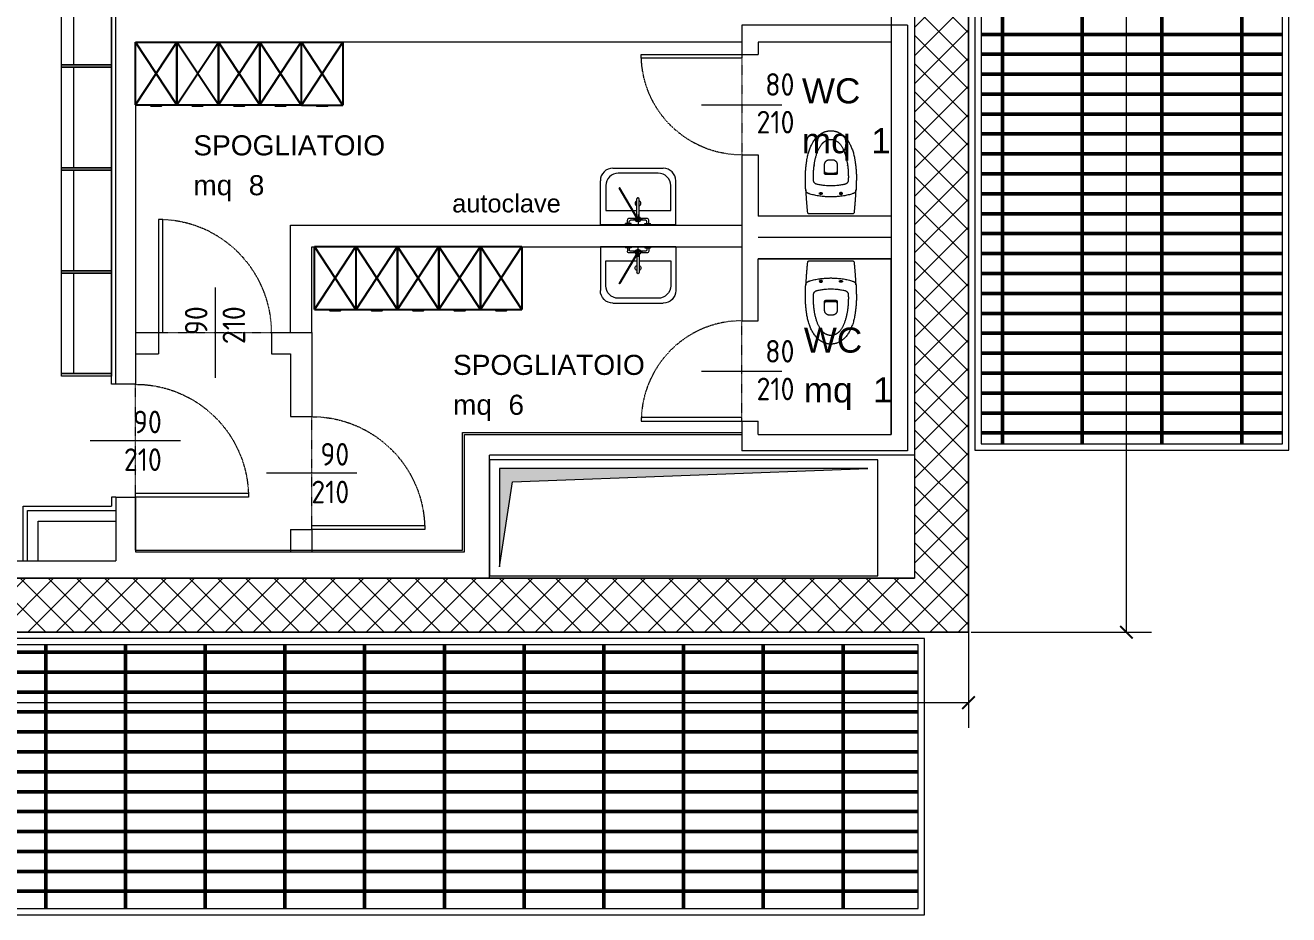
# Model space of a CAD drawing. Header units: millimetres. Extents: x 153 to 11230, y 154 to 10357.
# Drawn here: x 9637 to 10643, y 154 to 863 of the extents above; entities that cross this region are included whole.
import ezdxf

# ---------------------------------------------------------------- set-up
doc = ezdxf.new("R2010")
doc.units = ezdxf.units.MM
doc.linetypes.add('AUSGEZOGEN', pattern=[0])
doc.linetypes.add('HIDDEN4', pattern=[0.125, 0.025, -0.1])
doc.layers.get('Defpoints').update_dxf_attribs({"lineweight": 0})
for name, color, linetype, lineweight in [('043_GRIGLIE_AERAZIONE_001-AM_0', 6, 'Continuous', 50), ('420_MURATURE_001-AM_0', 4, 'Continuous', 0), ('430_TAVOLATI_001-AM_0', 3, 'Continuous', 0), ('436_INTONACO_001-AM_0', 8, 'Continuous', 0), ('439_TESTI_SERRAMENTI_001-AM_0', 11, 'Continuous', 0), ('441_SERRAMENTI_001-AM_0', 1, 'Continuous', 0), ('442_SANITARI_001-AM_0', 6, 'Continuous', 0), ('443_GRIGLIE_AERAZIONE_001-AM_0', 6, 'Continuous', 0), ('445_QUOTE_ALTIMETRICHE_001-AM_0', 2, 'Continuous', 0), ('471_TESTI_POLIGONI_001-AM_0', 221, 'Continuous', 0), ('490_CAMPITURE_001-AM_0', 9, 'Continuous', 0), ('491_OMBREGGIATURE_001-AM_0', 253, 'Continuous', 0), ('_Arredo Esserbella', 6, 'Continuous', 0), ('AM_0', 7, 'Continuous', 50)]:
    doc.layers.add(name, color=color, linetype=linetype, lineweight=lineweight)
doc.layers.add('460_Layout quote', color=156, linetype='Continuous')
doc.layers.add('540_SIMBOLI_001-AM_0', color=31, linetype='Continuous')
doc.styles.add('AREA', font='arial.ttf')
doc.styles.add('ARIAL', font='arial.ttf')
doc.styles.get("Standard").update_dxf_attribs({"font": 'isocp.shx'})
doc.dimstyles.new('QUOTE 100', dxfattribs={"dimtxt": 20, "dimasz": 10, "dimexe": 20, "dimexo": 50, "dimgap": 10, "dimtad": 0, "dimlfac": 0.01, "dimzin": 1, "dimtxsty": 'Standard', "dimblk": 'ARCHTICK', "dimcen": 10, "dimclrd": 256, "dimclre": 256, "dimclrt": 256, "dimadec": 0, "dimazin": 0, "dimtfac": 1, "dimtofl": 0, "dimtmove": 1, "dimatfit": 3, "dimfxl": 1, "dimtolj": 1, "dimtzin": 0, "dimlwd": -1, "dimlwe": -1, "dimarcsym": 0})
pattern_1 = [(0, (763.315, 379.208), (0, 15.875), []), (90, (763.315, 379.21), (-63.5, 4e-15), [])]

# ---------------------------------------------------------------- blocks, each defined once
blk = doc.blocks.new('WC_ALA-SOSPESA')
for points, weights, degree, knots in [([(0, 68), (0, 68), (0, 68), (0, 68), (-2.2, 67.9), (-6.7, 67), (-11.8, 62.6), (-16, 56.7), (-18.7, 48.4), (-19.2, 44.1), (-19.8, 39.9), (-20.3, 35.7), (-20.3, 31.4), (-20.3, 28.5), (-20.2, 25.5), (-20.1, 22.5), (-20.1, 22), (-20.1, 21.4), (-20, 20.8), (-19.9, 19.4), (-19, 18.4), (-17.8, 18), (-17.5, 17.9), (-17.2, 17.8), (-16.9, 17.7), (-11.6, 15.8), (-3.1, 15.3), (0, 15.3), (3.1, 15.3), (11.6, 15.8), (16.9, 17.7), (17.2, 17.8), (17.5, 17.9), (17.8, 18), (19, 18.4), (19.9, 19.4), (20, 20.8), (20.1, 21.4), (20.1, 22), (20.1, 22.5), (20.2, 25.5), (20.3, 28.5), (20.3, 31.4), (20.3, 35.7), (19.8, 39.9), (19.2, 44.1), (18.7, 48.4), (16, 56.7), (11.8, 62.6), (6.7, 67), (2.2, 67.9), (0, 68), (0, 68), (0, 68), (0, 68)], [0.923211917899, 0.923211917899, 0.923211917899, 0.923211917899, 0.923211917899, 0.923211917899, 0.923211917899, 0.923211917899, 0.923211917899, 0.923211917899, 0.947648994068, 0.981148846149, 1.02371147414, 1.00703240501, 0.991745043453, 0.977849389459, 0.975126416576, 0.972456884947, 0.969840794572, 0.88655758338, 0.896610651856, 1, 1, 1, 1, 1, 1, 1, 1, 1, 1, 1, 1, 1, 0.896610651856, 0.88655758338, 0.969840794572, 0.972456884947, 0.975126416576, 0.977849389459, 0.991745043453, 1.00703240501, 1.02371147414, 0.981148846149, 0.947648994068, 0.923211917899, 0.923211917899, 0.923211917899, 0.923211917899, 0.923211917899, 0.923211917899, 0.923211917899, 0.923211917899, 0.923211917899, 0.923211917899], 3, [2306.030606, 2306.030606, 2306.030606, 2306.030606, 2306.249364, 2306.249364, 2306.249364, 2314.350004, 2322.397859, 2330.901274, 2342.329252, 2342.329252, 2342.329252, 2444.395177, 2444.395177, 2444.395177, 2510.03789, 2510.03789, 2510.03789, 2522.901144, 2522.901144, 2522.901144, 2559.942247, 2559.942247, 2559.942247, 2568.762676, 2568.762676, 2568.762676, 2581.798922, 2581.798922, 2581.798922, 2594.835168, 2594.835168, 2594.835168, 2603.655598, 2603.655598, 2603.655598, 2640.696701, 2640.696701, 2640.696701, 2653.559955, 2653.559955, 2653.559955, 2719.202668, 2719.202668, 2719.202668, 2821.268592, 2821.268592, 2821.268592, 2832.696571, 2841.199986, 2849.247841, 2857.348481, 2857.348481, 2857.348481, 2857.567238, 2857.567238, 2857.567238, 2857.567238]), ([(0, 61.1), (-2.4, 61.1), (-5, 60), (-7.2, 57.4), (-11.8, 51.8), (-13.9, 41.9), (-13.9, 31.3), (-13.9, 30.4), (-13.9, 29.4), (-13.8, 28.5), (-13.8, 26.9), (-12.7, 25.6), (-11.1, 25.3), (-7.1, 24.3), (-2.4, 24), (0, 24), (2.4, 24), (7.1, 24.3), (11.1, 25.3), (12.7, 25.6), (13.8, 26.9), (13.8, 28.5), (13.9, 29.4), (13.9, 30.4), (13.9, 31.3), (13.9, 41.9), (11.8, 51.8), (7.2, 57.4), (5, 60), (2.4, 61.1), (0, 61.1)], [1.02146402213, 0.962623174711, 0.921141007612, 0.89701752083, 0.858745488331, 0.904969439385, 1.03568937399, 1.02299622234, 1.01109976434, 1, 0.864616812789, 0.864616812789, 1, 1, 1, 1, 1, 1, 1, 0.864616812789, 0.864616812789, 1, 1.01109976434, 1.02299622234, 1.03568937399, 0.904969439385, 0.858745488331, 0.89701752083, 0.921141007612, 0.962623174711, 1.02146402213], 3, [-419.421737, -419.421737, -419.421737, -419.421737, -293.276579, -293.276579, -293.276579, -64.6627, -64.6627, -64.6627, -42.463862, -42.463862, -42.463862, 2.148896, 2.148896, 2.148896, 11.760351, 11.760351, 11.760351, 21.371807, 21.371807, 21.371807, 65.984565, 65.984565, 65.984565, 88.183403, 88.183403, 88.183403, 316.797282, 316.797282, 316.797282, 442.94244, 442.94244, 442.94244, 442.94244]), ([(0, 44.9), (-0.2, 44.9), (-0.5, 44.9), (-0.7, 44.9), (-0.8, 44.9), (-1, 44.9), (-1.1, 44.9), (-3.3, 44.9), (-4.9, 43.4), (-5, 41.2), (-5.1, 41.1), (-5.1, 40.8), (-5.1, 40.6), (-5.1, 38.5), (-5.1, 36.3), (-5.1, 34.1), (-5.1, 33.6), (-4.7, 33.2), (-4.2, 33.1), (-4.1, 33.1), (-4.1, 33.1), (-4, 33.1), (-2.7, 33), (-1.3, 33), (0, 33), (0, 33), (0, 33), (0, 33), (0, 33), (0, 33), (0, 33), (1.3, 33), (2.7, 33), (4, 33.1), (4.1, 33.1), (4.1, 33.1), (4.2, 33.1), (4.7, 33.2), (5.1, 33.6), (5.1, 34.1), (5.1, 36.3), (5.1, 38.5), (5.1, 40.6), (5.1, 40.8), (5.1, 41.1), (5, 41.2), (4.9, 43.4), (3.3, 44.9), (1.1, 44.9), (1, 44.9), (0.8, 44.9), (0.7, 44.9), (0.5, 44.9), (0.2, 44.9), (0, 44.9)], [0.998622937592, 0.998622937592, 0.998622937592, 0.998622937592, 0.998622937592, 0.998622937592, 0.998622937592, 0.82129183161, 0.82129183161, 0.998622937592, 0.998622937592, 0.998622937592, 0.998622937592, 0.998622937592, 0.998622937592, 0.998622937592, 0.823017726886, 0.823017726886, 0.998622937592, 0.999080874228, 0.999539895031, 1, 0.989677120539, 0.979899978399, 0.97066857358, 0.970679577528, 0.970690582251, 0.97070158775, 0.970690582251, 0.970679577528, 0.97066857358, 0.979899978399, 0.989677120539, 1, 0.999539895031, 0.999080874228, 0.998622937592, 0.823017726886, 0.823017726886, 0.998622937592, 0.998622937592, 0.998622937592, 0.998622937592, 0.998622937592, 0.998622937592, 0.998622937592, 0.82129183161, 0.82129183161, 0.998622937592, 0.998622937592, 0.998622937592, 0.998622937592, 0.998622937592, 0.998622937592, 0.998622937592], 3, [-74.161711, -74.161711, -74.161711, -74.161711, -66.540226, -66.540226, -66.540226, -63.243118, -63.243118, -63.243118, -4.852603, -4.852603, -4.852603, 0.382783, 0.382783, 0.382783, 65.456031, 65.456031, 65.456031, 79.98245, 79.98245, 79.98245, 81.930863, 81.930863, 81.930863, 125.645303, 125.645303, 125.645303, 125.697422, 125.697422, 125.697422, 125.749542, 125.749542, 125.749542, 169.463982, 169.463982, 169.463982, 171.412395, 171.412395, 171.412395, 185.938813, 185.938813, 185.938813, 251.012061, 251.012061, 251.012061, 256.247447, 256.247447, 256.247447, 314.637962, 314.637962, 314.637962, 317.935071, 317.935071, 317.935071, 325.556555, 325.556555, 325.556555, 325.556555]), ([(-5.1, 35.4), (-5.1, 34.9), (-4.7, 34.5), (-4.2, 34.4), (-4.1, 34.4), (-4.1, 34.4), (-4, 34.4), (-2.7, 34.3), (-1.3, 34.2), (0, 34.2), (1.3, 34.2), (2.7, 34.3), (4, 34.4), (4.1, 34.4), (4.1, 34.4), (4.2, 34.4), (4.7, 34.5), (5.1, 34.9), (5.1, 35.4)], [1, 0.824152636501, 0.824152636501, 1, 1.00045856811, 1.00091822189, 1.00137896132, 0.991017196709, 0.981204531436, 0.971940965507, 0.981204531436, 0.991017196709, 1.00137896132, 1.00091822189, 1.00045856811, 1, 0.824152636501, 0.824152636501, 1], 3, [0, 0, 0, 0, 14.526419, 14.526419, 14.526419, 16.474831, 16.474831, 16.474831, 60.293515, 60.293515, 60.293515, 104.112198, 104.112198, 104.112198, 106.060611, 106.060611, 106.060611, 120.58703, 120.58703, 120.58703, 120.58703]), ([(-20, 20.8), (-19.8, 14.7), (-19.3, 8.7), (-18.7, 2.9), (-18.6, 2.4), (-18.2, 2), (-17.7, 2), (-11.8, 2), (-5.9, 2), (0, 2), (5.9, 2), (11.8, 2), (17.7, 2), (18.2, 2), (18.6, 2.4), (18.7, 2.9), (19.3, 8.7), (19.8, 14.7), (20, 20.8)], [0.947377087264, 0.921871766397, 0.901566528895, 0.88646137476, 0.736662617774, 0.736662617774, 0.88646137476, 0.88646137476, 0.88646137476, 0.88646137476, 0.88646137476, 0.88646137476, 0.88646137476, 0.736662617774, 0.736662617774, 0.88646137476, 0.901566528895, 0.921871766397, 0.947377087264], 3, [-320.073383, -320.073383, -320.073383, -320.073383, -191.690695, -191.690695, -191.690695, -177.450537, -177.450537, -177.450537, -0.731569, -0.731569, -0.731569, 175.987398, 175.987398, 175.987398, 190.227556, 190.227556, 190.227556, 318.610244, 318.610244, 318.610244, 318.610244]), ([(-9.2, 18), (-9.2, 17.3), (-8, 17.3), (-6.8, 17.3), (-6.8, 18), (-6.8, 18.7), (-8, 18.7), (-9.2, 18.7), (-9.2, 18)], [1, 0.707106781187, 1, 0.707106781187, 1, 0.707106781187, 1, 0.707106781187, 1], 2, [0, 0, 0, 14.926284, 14.926284, 29.852567, 29.852567, 44.778851, 44.778851, 59.705134, 59.705134, 59.705134]), ([(-6.9, 17.7), (-7.2, 18.2), (-8, 18.2), (-8.8, 18.2), (-9.1, 17.7)], [0.886103411618, 0.784511083164, 1, 0.784511083164, 0.886103411618], 2, [33.797208, 33.797208, 33.797208, 44.778851, 44.778851, 55.760493, 55.760493, 55.760493]), ([(9.2, 18), (9.2, 17.3), (8, 17.3), (6.8, 17.3), (6.8, 18), (6.8, 18.7), (8, 18.7), (9.2, 18.7), (9.2, 18)], [1, 0.707106781187, 1, 0.707106781187, 1, 0.707106781187, 1, 0.707106781187, 1], 2, [0, 0, 0, 14.926284, 14.926284, 29.852567, 29.852567, 44.778851, 44.778851, 59.705134, 59.705134, 59.705134]), ([(6.9, 17.7), (7.2, 18.2), (8, 18.2), (8.8, 18.2), (9.1, 17.7)], [0.886103411618, 0.784511083164, 1, 0.784511083164, 0.886103411618], 2, [33.797208, 33.797208, 33.797208, 44.778851, 44.778851, 55.760493, 55.760493, 55.760493])]:
    blk.add_rational_spline(points, weights, degree=degree, knots=knots)
blk.add_rational_spline([(0, 33), (0, 33), (0, 33)], [1, 0.999989187147, 1], degree=2)
blk = doc.blocks.new('PORTA090_b')
blk.add_line((45, 36), (45, -36))
at = {"linetype": 'HIDDEN4'}
blk.add_line((0, 0), (90, 0), dxfattribs=at)
blk.add_lwpolyline([(0, 0), (3.375, 0), (3.375, 90), (0, 90)], close=True)
blk.add_arc((0, 0), 90, 0, 90, dxfattribs=at)
blk = doc.blocks.new('SUP-LOC')
at = {"style": 'AREA'}
blk.add_text('mq', height=20, dxfattribs=at).set_placement((7.7, -17.4))
for tag, p in [('NAME_LOC', (7.7, 22.3)), ('AREA_AREA', (62.9, -17.4))]:
    blk.add_attdef(tag, p, '', height=20, dxfattribs=at)
blk = doc.blocks.new('ARMADIO_1')
for p, q in [((0.5, 0.33), (0, 0)), ((0.5, 0), (0, 0.33)), ((0, 0.33), (0.5, 0.33)), ((0, 0), (0, 0.33)), ((0.5, 0), (0.5, 0.33)), ((0.5, 0), (0, 0))]:
    blk.add_line(p, q)
blk.add_lwpolyline([(0.5, 0.115), (0.5, 0.215), (0.51, 0.205), (0.51, 0.125), (0.5, 0.115)])
blk = doc.blocks.new('PORTA080')
blk.add_line((40, 32), (40, -32))
at = {"linetype": 'HIDDEN4'}
blk.add_line((0, 0), (80, 0), dxfattribs=at)
blk.add_lwpolyline([(0, 0), (3, 0), (3, 80), (0, 80)], close=True)
blk.add_arc((0, 0), 80, 0, 90, dxfattribs=at)
blk = doc.blocks.new('Lavabo_handy')
for p, q in [((-30, 0), (30, 0)), ((-30, 0), (-30, -35)), ((-10, 0), (-10, -1)), ((-5.5, 0), (-5.5, -1)), ((5.5, 0), (5.5, -1)), ((10, 0), (10, -1)), ((30, 0), (30, -35)), ((-5.5, -1), (-10, -1)), ((-8.5, -1), (-8.5, -3.5)), ((-7, -1), (-7, -2.5)), ((-7, -5), (-2, -5)), ((-6, -3.5), (-2, -3.5)), ((-3.6, -4.2), (3.6, -4.2)), ((-2, -3.5), (-2, -5)), ((-1, -2.5), (1, -2.5)), ((-1, -6), (-1, -20.5)), ((-1, -6), (1, -6)), ((0, -8.2), (0, -0.3)), ((0.4, -5.5), (14.5, -29.3)), ((0.9, -5.2), (15, -29)), ((1, -6), (1, -20.5)), ((2, -3.5), (6, -3.5)), ((2, -3.5), (2, -5)), ((2, -5), (7, -5)), ((5.5, -1), (10, -1)), ((7, -1), (7, -2.5)), ((8.5, -1), (8.5, -3.5)), ((-26, -11.4), (-26, -31.1)), ((-1, -11.4), (-26, -11.4)), ((3.9, -11.4), (1, -11.4)), ((25.7, -11.4), (4.6, -11.4)), ((25.7, -31.1), (25.7, -11.4)), ((0.1, -21.4), (-0.1, -21.4)), ((14.9, -29.3), (14.8, -29.4)), ((20, -45), (-20, -45)), ((-16, -41.1), (15.7, -41.1))]:
    blk.add_line(p, q)
blk.add_circle((0, -4.2), 1.28)
for centre, radius, start, end in [((-7, -3.5), 1.5, 180, 270), ((-6, -2.5), 1, 180, 270), ((-1, -3.5), 1, 90, 180), ((-1, -5), 1, 180, 270), ((1, -3.5), 1, 0, 90), ((1, -5), 1, 270, 0), ((6, -2.5), 1, 270, 0), ((7, -3.5), 1.5, 270, 0), ((0, -17), 2.25, 116.359, 243.641), ((0, -17), 2.25, 296.359, 63.641), ((-0.1, -20.5), 0.9, 180, 270), ((0.1, -20.5), 0.9, 270, 0), ((14.7, -29.1), 0.25, 210.6677, 300.6677), ((14.8, -29.1), 0.25, 300.6677, 30.6677), ((-20, -35), 10, 180, 270), ((-16, -31.1), 10, 180, 270), ((15.7, -31.1), 10, 270, 0), ((20, -35), 10, 270, 0)]:
    blk.add_arc(centre, radius, start, end)
blk = doc.blocks.new('perim mens frag W800')
at = {"transparency": 33554687, "flags": 128}
for points in [[(-420, 200), (-400, 200), (-400, -200), (-420, -200)], [(400, 200), (420, 200), (420, -200), (400, -200)], [(-400, 100), (400, 100), (400, -200), (-400, -200)]]:
    blk.add_lwpolyline(points, close=True, dxfattribs=at)
at = {"transparency": 33554559, "flags": 128}
blk.add_lwpolyline([(-400, 200), (400, 200), (400, -200), (-400, -200)], close=True, dxfattribs=at)
blk = doc.blocks.new('_ArchTick')
at = {"layer": 'AM_0', "color": 0, "const_width": 0.15}
blk.add_lwpolyline([(-0.5, -0.5), (0.5, 0.5)], dxfattribs=at)
blk = doc.blocks.new('*D107')
at = {"layer": '445_QUOTE_ALTIMETRICHE_001-AM_0', "transparency": 16777216}
for p, q in [((10390.4, 9125.2), (10534.1, 9125.2)), ((10514.1, 9125.2), (10514.1, 4815.2)), ((10514.1, 379.2), (10514.1, 4689.2)), ((10390.4, 379.2), (10534.1, 379.2))]:
    blk.add_line(p, q, dxfattribs=at)
at = {"layer": 'Defpoints', "color": 0, "transparency": 16777216}
for p in [(10340.4, 9125.2), (10340.4, 379.2), (10514.1, 379.2)]:
    blk.add_point(p, dxfattribs=at)
at = {"layer": '445_QUOTE_ALTIMETRICHE_001-AM_0', "transparency": 16777216, "xscale": 10, "yscale": 10, "zscale": 10}
for p, rotation in [((10514.1, 9125.2), 90), ((10514.1, 379.2), 270)]:
    blk.add_blockref('_ArchTick', p, dxfattribs=dict(at, rotation=rotation))
at = {"layer": '445_QUOTE_ALTIMETRICHE_001-AM_0', "transparency": 16777216, "insert": (10514.1, 4752.2), "char_height": 40, "attachment_point": 5, "rotation": 90}
blk.add_mtext('\\A1;8746', dxfattribs=at)
blk = doc.blocks.new('*D108')
at = {"layer": '445_QUOTE_ALTIMETRICHE_001-AM_0', "transparency": 16777216}
for p, q in [((763.3, 388.6), (763.3, 303.1)), ((10388.3, 388.6), (10388.3, 303.1)), ((763.3, 323.1), (5514.2, 323.1)), ((10388.3, 323.1), (5637.5, 323.1))]:
    blk.add_line(p, q, dxfattribs=at)
at = {"layer": 'Defpoints', "color": 0, "transparency": 16777216}
for p in [(763.3, 438.6), (10388.3, 438.6), (763.3, 323.1)]:
    blk.add_point(p, dxfattribs=at)
at = {"layer": '445_QUOTE_ALTIMETRICHE_001-AM_0', "transparency": 16777216, "xscale": 10, "yscale": 10, "zscale": 10, "rotation": 180}
blk.add_blockref('_ArchTick', (763.3, 323.1), dxfattribs=at)
at = {"layer": '445_QUOTE_ALTIMETRICHE_001-AM_0', "transparency": 16777216, "xscale": 10, "yscale": 10, "zscale": 10}
blk.add_blockref('_ArchTick', (10388.3, 323.1), dxfattribs=at)
at = {"layer": '445_QUOTE_ALTIMETRICHE_001-AM_0', "transparency": 16777216, "insert": (5575.8, 323.1), "char_height": 40, "attachment_point": 5}
blk.add_mtext('\\A1;9625', dxfattribs=at)

msp = doc.modelspace()

# ---------------------------------------------------------------- hatches: boundary and pattern name
at = {"layer": '043_GRIGLIE_AERAZIONE_001-AM_0'}
h = msp.add_hatch(dxfattribs=at)
h.set_pattern_fill('GRATE', color=256, scale=20, style=0)
h.set_pattern_definition(pattern_1)
h.paths.add_polyline_path([(10638.315, 1764.208), (10398.365, 1764.208), (10398.316, 529.208), (10638.315, 529.208)])
h = msp.add_hatch(dxfattribs=at)
h.set_pattern_fill('GRATE', color=256, scale=20, style=0)
h.set_pattern_definition(pattern_1)
h.paths.add_polyline_path([(6980.816, 159.208), (10348.315, 159.208), (10348.315, 369.208), (6980.816, 369.208)])
at = {"layer": '490_CAMPITURE_001-AM_0'}
h = msp.add_hatch(dxfattribs=at)
h.set_pattern_fill('ANSI37', color=256, scale=5, style=0)
h.set_pattern_definition([(45, (183.315, 9445.208), (-11.22532, 11.22532), []), (135, (183.315, 9445.208), (-11.22532, -11.22532), [])])
h.paths.add_polyline_path([(7927.257, 422.208), (7927.257, 391.207), (7949.315, 391.207), (7949.315, 379.208), (10388.315, 379.208), (10388.315, 1904.208), (10333.315, 1904.208), (10333.315, 1879.208), (10360.315, 1879.208), (10360.315, 1799.208), (10330.315, 1799.208), (10330.315, 1739.208), (10345.315, 1739.208), (10345.315, 422.208)])
h.paths.add_polyline_path([(9517.033, 400.813, -1), (9542.033, 400.813, -1)], flags=16)
h.paths.add_polyline_path([(8399.385, 400.813, -1), (8374.385, 400.813, -1)], flags=16)
h.paths.add_polyline_path([(10343.029, 1769.21, -1), (10368.029, 1769.21, -1)], flags=16)

# ---------------------------------------------------------------- linework, layer by layer
at = {"layer": '420_MURATURE_001-AM_0'}
for p, q in [((10388.315, 1904.208), (10388.315, 379.208)), ((10345.315, 1739.208), (10345.315, 422.208)), ((7927.257, 422.208), (10345.315, 422.208)), ((9890.657, 422.208), (7927.257, 422.208)), ((10388.315, 379.208), (7927.257, 379.208))]:
    msp.add_line(p, q, dxfattribs=at)
at = {"layer": '430_TAVOLATI_001-AM_0', "linetype": 'AUSGEZOGEN'}
for p, q in [((10326.815, 1790.708), (10326.815, 850.708)), ((10326.815, 1790.708), (10326.815, 536.708)), ((9848.206, 550.951), (9865.206, 550.951)), ((9848.206, 460.951), (9865.226, 460.951)), ((9853.226, 460.951), (9865.226, 460.951))]:
    msp.add_line(p, q, dxfattribs=at)
at = {"layer": '430_TAVOLATI_001-AM_0'}
for p, q in [((10339.678, 862.708), (10339.678, 523.708)), ((9724.815, 849.208), (9724.815, 576.708)), ((10326.678, 849.208), (10220.678, 849.208)), ((10220.678, 849.208), (10220.678, 839.426)), ((10326.678, 849.208), (10326.678, 710.708)), ((10220.678, 759.426), (10220.678, 710.708)), ((10326.678, 710.708), (10220.678, 710.708)), ((10326.678, 693.708), (10220.678, 693.708)), ((10326.678, 676.708), (10220.678, 676.708)), ((10220.678, 676.708), (10326.678, 676.708)), ((10220.678, 627.294), (10220.678, 676.708)), ((10326.678, 536.708), (10326.678, 676.708)), ((10220.678, 536.708), (10220.678, 547.294)), ((9986.815, 536.708), (10207.678, 536.708)), ((9986.815, 443.208), (9986.815, 536.708)), ((10220.678, 536.708), (10326.678, 536.708)), ((10339.678, 523.708), (10207.678, 523.708)), ((10345.315, 520.208), (10006.815, 520.208)), ((10006.815, 422.208), (10006.815, 520.208)), ((10006.815, 516.638), (10006.815, 424.208)), ((10315.975, 516.638), (10006.815, 516.638)), ((10315.975, 424.208), (10315.975, 516.638)), ((10307.993, 509.54), (10014.727, 509.54)), ((10014.727, 509.54), (10014.727, 431.408)), ((10025.216, 499.059), (10307.993, 509.54)), ((10014.727, 431.408), (10025.216, 499.059)), ((9709.315, 486.708, 0), (9709.315, 436.208, 0)), ((9724.815, 486.708), (9724.815, 443.208)), ((10006.815, 424.208), (10315.975, 424.208))]:
    msp.add_line(p, q, dxfattribs=at)
at = {"layer": '430_TAVOLATI_001-AM_0', "linetype": 'Continuous'}
for p, q in [((9724.815, 443.208), (9986.815, 443.208)), ((7927.257, 436.208), (9709.315, 436.208, 0))]:
    msp.add_line(p, q, dxfattribs=at)
at = {"layer": '430_TAVOLATI_001-AM_0', "linetype": 'AUSGEZOGEN', "elevation": 0}
msp.add_lwpolyline([(9709.315, 576.708), (9705.815, 576.708), (9705.815, 1733.208)], dxfattribs=at)
at = {"layer": '430_TAVOLATI_001-AM_0', "linetype": 'AUSGEZOGEN'}
msp.add_lwpolyline([(9724.815, 576.708), (9709.315, 576.708), (9709.315, 1733.208)], dxfattribs=at)
at = {"layer": '430_TAVOLATI_001-AM_0', "elevation": 0}
for points in [[(10339.678, 862.708), (10207.678, 862.708), (10207.678, 839.426)], [(10207.678, 849.208), (9724.815, 849.208)], [(10207.678, 839.426), (10220.678, 839.426)], [(10207.678, 759.426), (10207.678, 627.294)], [(10207.678, 759.426), (10220.678, 759.426)], [(10207.678, 627.294), (10220.678, 627.294)], [(10207.678, 547.294), (10207.678, 536.708), (10207.678, 523.708)], [(10207.678, 547.294), (10220.678, 547.294)], [(9709.315, 486.708), (9705.815, 486.708), (9705.815, 479.708)], [(9709.315, 486.708), (9724.815, 486.708)]]:
    msp.add_lwpolyline(points, dxfattribs=at)
at = {"layer": '430_TAVOLATI_001-AM_0'}
for points in [[(9848.206, 617.916), (9848.206, 703.35), (10207.678, 703.35)], [(9865.206, 617.916), (9865.206, 686.35), (10207.678, 686.35)], [(9724.815, 617.916), (9743.206, 617.916)], [(9743.206, 617.916), (9743.206, 600.916)], [(9833.206, 617.916), (9833.206, 600.916)], [(9833.206, 617.916), (9865.206, 617.916), (9865.206, 550.951)], [(9724.815, 600.916), (9743.206, 600.916)], [(9833.206, 600.916), (9848.206, 600.916), (9848.206, 550.951)], [(9635.315, 436.208), (9635.315, 479.708), (9705.815, 479.708)], [(9635.315, 436.208), (9635.315, 479.708), (9705.815, 479.708)], [(9638.815, 436.208), (9638.815, 476.208), (9709.315, 476.208)], [(9638.815, 436.208), (9638.815, 476.208), (9709.315, 476.208)], [(9647.315, 436.208), (9647.315, 467.708), (9709.315, 467.708)], [(9647.315, 436.208), (9647.315, 467.708), (9709.315, 467.708)], [(9848.206, 460.951), (9848.206, 443.208)], [(9865.206, 460.951), (9865.206, 443.208)]]:
    msp.add_lwpolyline(points, dxfattribs=at)
at = {"layer": '436_INTONACO_001-AM_0'}
for p, q in [((9985.315, 444.708), (9985.315, 538.208)), ((9985.315, 538.208), (10207.678, 538.208)), ((9724.815, 444.708), (9724.815, 486.708)), ((9724.815, 444.708), (9985.315, 444.708))]:
    msp.add_line(p, q, dxfattribs=at)
at = {"layer": '443_GRIGLIE_AERAZIONE_001-AM_0'}
for points in [[(10643.315, 1769.208), (10393.365, 1769.208), (10393.315, 524.208), (10643.315, 524.208)], [(10638.315, 1764.208), (10398.365, 1764.208), (10398.316, 529.208), (10638.315, 529.208)], [(6975.816, 154.208), (10353.315, 154.208), (10353.315, 374.208), (6975.816, 374.208)], [(6980.816, 159.208), (10348.315, 159.208), (10348.315, 369.208), (6980.816, 369.208)]]:
    msp.add_lwpolyline(points, close=True, dxfattribs=at)
at = {"layer": '490_CAMPITURE_001-AM_0'}
msp.add_lwpolyline([(10388.315, 1904.208), (10333.315, 1904.208), (10333.315, 1879.208), (10360.315, 1879.208), (10360.315, 1799.208), (10330.315, 1799.208), (10330.315, 1739.208), (10345.315, 1739.208), (10345.315, 422.208), (7927.257, 422.208), (7927.257, 391.207), (7949.315, 391.207), (7949.315, 379.208), (10388.315, 379.208)], close=True, dxfattribs=at)
at = {"layer": '491_OMBREGGIATURE_001-AM_0'}
for points in [[(10014.727, 431.408), (10014.727, 509.54), (10025.216, 499.059)], [(10014.727, 509.54), (10025.216, 499.059), (10307.993, 509.54)]]:
    msp.add_solid(points, dxfattribs=at)

# ---------------------------------------------------------------- block references
at = {"layer": '441_SERRAMENTI_001-AM_0', "xscale": -1}
for name, p, rotation in [('PORTA080', (10207.678, 839.426), 90), ('PORTA090_b', (9724.815, 486.708), 270), ('PORTA090_b', (9865.206, 460.951), 270)]:
    msp.add_blockref(name, p, dxfattribs=dict(at, rotation=rotation))
at = {"layer": '441_SERRAMENTI_001-AM_0'}
msp.add_blockref('PORTA090_b', (9743.206, 617.916), dxfattribs=at)
at = {"layer": '441_SERRAMENTI_001-AM_0', "rotation": 90}
msp.add_blockref('PORTA080', (10207.678, 547.294), dxfattribs=at)
at = {"layer": '442_SANITARI_001-AM_0'}
msp.add_blockref('WC_ALA-SOSPESA', (10278.678, 710.708), dxfattribs=at)
at = {"layer": '442_SANITARI_001-AM_0', "rotation": 180}
for name, p in [('Lavabo_handy', (10125.08, 703.851)), ('WC_ALA-SOSPESA', (10278.678, 676.708))]:
    msp.add_blockref(name, p, dxfattribs=at)
at = {"layer": '442_SANITARI_001-AM_0', "xscale": -1}
msp.add_blockref('Lavabo_handy', (10125.08, 686.351), dxfattribs=at)
at = {"layer": '471_TESTI_POLIGONI_001-AM_0'}
for p in [(10247.91, 778.169), (10249.407, 579.643)]:
    msp.add_blockref('SUP-LOC', p, dxfattribs=at).add_auto_attribs({'NAME_LOC': 'WC ', 'AREA_AREA': '1'})
at = {"layer": '471_TESTI_POLIGONI_001-AM_0', "xscale": 0.8, "yscale": 0.8, "zscale": 0.8}
for p, values in [((9764.76, 741.22), {'NAME_LOC': 'SPOGLIATOIO', 'AREA_AREA': '8'}), ((9971.554, 566.357), {'NAME_LOC': 'SPOGLIATOIO', 'AREA_AREA': '6'})]:
    msp.add_blockref('SUP-LOC', p, dxfattribs=at).add_auto_attribs(values)
at = {"layer": '540_SIMBOLI_001-AM_0', "xscale": 100, "yscale": 100, "zscale": 100, "rotation": 270}
for p in [(9724.815, 849.208), (9757.845, 849.204), (9790.875, 849.2), (9823.905, 849.197), (9856.935, 849.191), (9867.455, 686.363), (9900.48, 686.367), (9933.516, 686.363), (9966.546, 686.36), (9999.576, 686.354)]:
    msp.add_blockref('ARMADIO_1', p, dxfattribs=at)
at = {"layer": '_Arredo Esserbella', "transparency": 33554687, "rotation": 90}
for p, xscale, yscale, zscale in [((9685.815, 871.208, 0), 0.1, 0.1, 0.1), ((9685.815, 871.208, 0), 0.1000000000000001, 0.1000000000000001, 0.1000000000000001), ((9685.815, 789.208, 0), 0.1, 0.1, 0.1), ((9685.815, 789.208, 0), 0.1000000000000001, 0.1000000000000001, 0.1000000000000001), ((9685.815, 707.208, 0), 0.1, 0.1, 0.1), ((9685.815, 707.208, 0), 0.1000000000000001, 0.1000000000000001, 0.1000000000000001), ((9685.815, 625.208, 0), 0.1, 0.1, 0.1), ((9685.815, 625.208, 0), 0.1000000000000001, 0.1000000000000001, 0.1000000000000001)]:
    msp.add_blockref('perim mens frag W800', p, dxfattribs=dict(at, xscale=xscale, yscale=yscale, zscale=zscale))

# ---------------------------------------------------------------- texts
at = {"layer": '439_TESTI_SERRAMENTI_001-AM_0', "char_height": 18, "attachment_point": 6}
for s, insert, width in [('80\\P210', (10249.678, 800.533), 61.162), ('80\\P210', (10249.678, 588.021), 61.162), ('90\\P210', (9745.815, 531.708), 50.162), ('90\\P210', (9895.092, 505.951), 50.162)]:
    msp.add_mtext(s, dxfattribs=dict(at, insert=insert, width=width))
at = {"layer": '439_TESTI_SERRAMENTI_001-AM_0', "insert": (9788.206, 638.916), "char_height": 18, "width": 50.162, "attachment_point": 6, "rotation": 90}
msp.add_mtext('90\\P210', dxfattribs=at)
at = {"layer": '460_Layout quote', "transparency": 33554687, "insert": (10020.321, 728.096, 0), "char_height": 14.4694, "width": 81.81447, "attachment_point": 2, "line_spacing_factor": 0.986988, "style": 'ARIAL'}
msp.add_mtext('autoclave', dxfattribs=at)

# ---------------------------------------------------------------- dimensions: what is measured, and where the dimension line sits
at = {"layer": '445_QUOTE_ALTIMETRICHE_001-AM_0'}
dim = msp.add_linear_dim(base=(10514.071, 379.208), p1=(10340.42, 9125.208), p2=(10340.42, 379.208), angle=90, text='8746', dimstyle='QUOTE 100', override={"dimtxt": 40, "dimarcsym": 1}, dxfattribs=at)
dim.commit()
dim.dimension.update_dxf_attribs({"geometry": '*D107', "text_midpoint": (10514.071, 4752.208)})
dim = msp.add_linear_dim(base=(763.315, 323.105), p1=(10388.315, 438.555), p2=(763.315, 438.555), text='9625', dimstyle='QUOTE 100', override={"dimtxt": 40, "dimlunit": 2, "dimarcsym": 1}, dxfattribs=at)
dim.commit()
dim.dimension.update_dxf_attribs({"geometry": '*D108', "text_midpoint": (5575.815, 323.105)})

doc.saveas('drawing.dxf')
